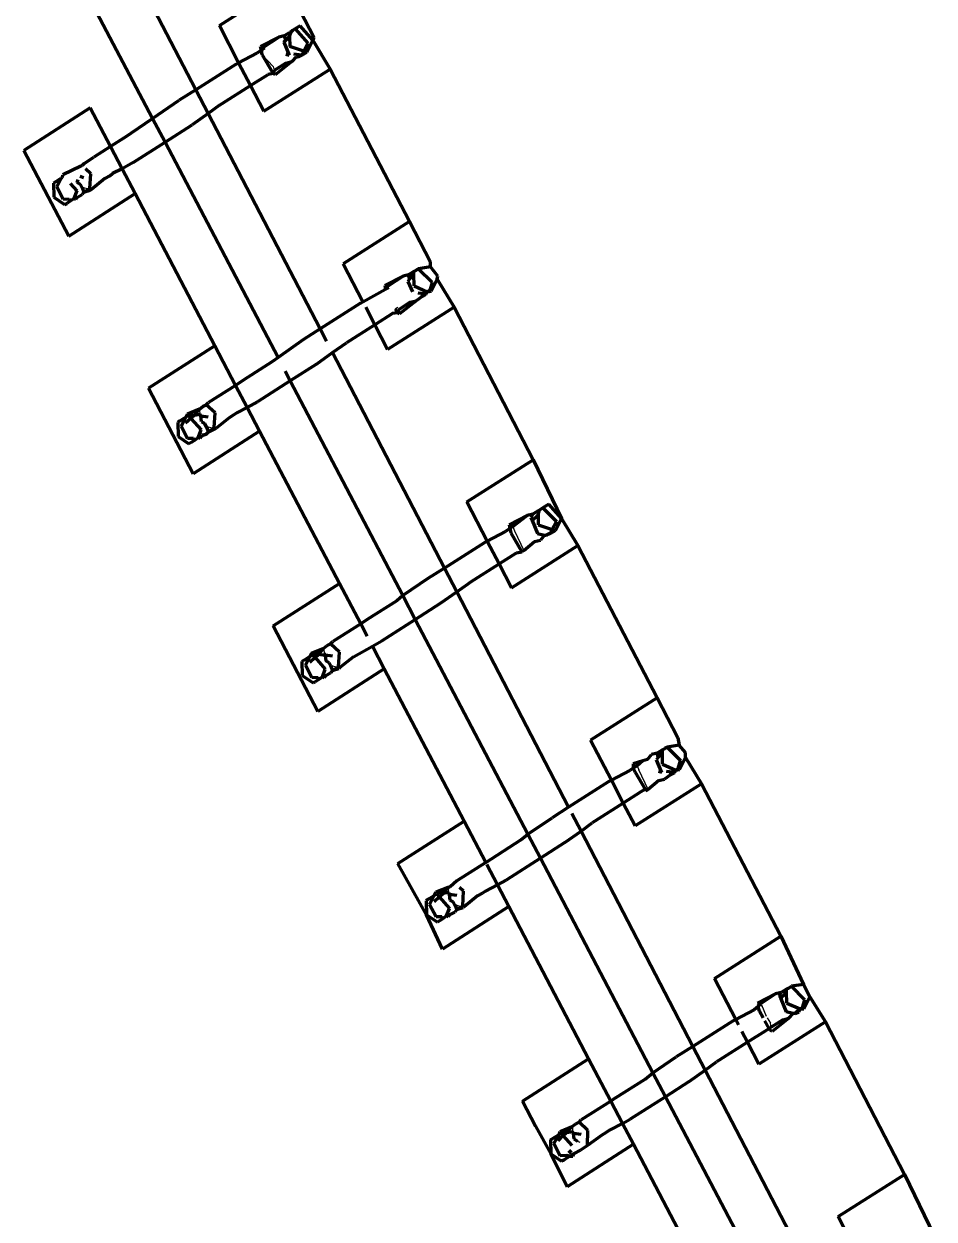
# Model space of a CAD drawing. Header units: millimetres. Extents: x 4307 to 31003, y 2809 to 20009.
# Drawn here: x 15193.76 to 15211.23, y 12544.88 to 12567.82 of the extents above; entities that cross this region are included whole.
import ezdxf

# ---------------------------------------------------------------- set-up
doc = ezdxf.new("R2010")
doc.units = ezdxf.units.MM
doc.layers.add('ProfileEdges', color=7, linetype='Continuous')

msp = doc.modelspace()

# ---------------------------------------------------------------- linework, layer by layer
for p, q in [((15198.305, 12567.384), (15198.344, 12567.359)), ((15198.339, 12567.227), (15198.55, 12567)), ((15198.568, 12566.923), (15198.529, 12566.898)), ((15198.55, 12567), (15198.568, 12566.923)), ((15194.782, 12564.8), (15194.786, 12564.773)), ((15195.011, 12564.645), (15194.88, 12564.681)), ((15195.038, 12564.629), (15195.011, 12564.645)), ((15200.728, 12562.77), (15200.689, 12562.795)), ((15200.728, 12562.77), (15200.748, 12562.736)), ((15200.891, 12562.348), (15200.94, 12562.385)), ((15197.132, 12560.426), (15197.136, 12560.4)), ((15197.136, 12560.4), (15197.14, 12560.33)), ((15197.395, 12560.055), (15197.264, 12560.092)), ((15197.422, 12560.04), (15197.395, 12560.055)), ((15203.073, 12558.205), (15203.149, 12558.171)), ((15203.149, 12558.171), (15203.178, 12558.091)), ((15203.178, 12558.091), (15203.357, 12557.714)), ((15199.517, 12555.837), (15199.521, 12555.811)), ((15199.521, 12555.811), (15199.525, 12555.74)), ((15199.779, 12555.466), (15199.648, 12555.503)), ((15199.807, 12555.45), (15199.779, 12555.466)), ((15205.457, 12553.616), (15205.533, 12553.582)), ((15205.533, 12553.582), (15205.562, 12553.501)), ((15205.741, 12553.124), (15205.562, 12553.501)), ((15201.901, 12551.247), (15201.905, 12551.222)), ((15201.905, 12551.222), (15201.909, 12551.151)), ((15202.164, 12550.877), (15202.033, 12550.914)), ((15202.191, 12550.861), (15202.164, 12550.877)), ((15207.917, 12548.993), (15208.009, 12548.779)), ((15208.027, 12548.748), (15208.087, 12548.643)), ((15208.106, 12548.566), (15208.087, 12548.643)), ((15204.285, 12546.658), (15204.289, 12546.633)), ((15204.289, 12546.633), (15204.293, 12546.562)), ((15204.438, 12546.351), (15204.394, 12546.369))]:
    msp.add_line(p, q)
at = {"layer": 'ProfileEdges', "lineweight": 211}
for p, q in [((15194.916, 12570.687), (15197.064, 12566.554)), ((15196.233, 12566.004), (15194.072, 12570.125)), ((15197.514, 12567.786), (15198.789, 12568.597)), ((15198.789, 12568.597), (15199.334, 12567.548)), ((15197.884, 12567.073), (15197.514, 12567.786)), ((15198.76, 12567.591), (15198.862, 12567.653)), ((15198.89, 12567.666), (15198.862, 12567.653)), ((15198.862, 12567.653), (15198.863, 12567.578)), ((15198.863, 12567.578), (15198.89, 12567.666)), ((15198.916, 12567.691), (15198.89, 12567.666)), ((15198.968, 12567.723), (15198.916, 12567.691)), ((15199.066, 12567.783), (15198.968, 12567.723)), ((15198.968, 12567.723), (15199.212, 12567.45)), ((15199.308, 12567.508), (15199.066, 12567.783)), ((15198.305, 12567.384), (15198.658, 12567.565)), ((15198.32, 12567.316), (15198.305, 12567.384)), ((15198.344, 12567.359), (15198.658, 12567.565)), ((15198.76, 12567.591), (15198.658, 12567.565)), ((15198.751, 12567.466), (15198.783, 12567.498)), ((15198.751, 12567.466), (15198.852, 12567.218)), ((15198.76, 12567.591), (15198.783, 12567.498)), ((15198.783, 12567.498), (15198.863, 12567.578)), ((15198.863, 12567.578), (15198.866, 12567.383)), ((15199.135, 12567.296), (15198.866, 12567.383)), ((15199.135, 12567.296), (15199.212, 12567.45)), ((15199.194, 12567.277), (15199.308, 12567.508)), ((15199.334, 12567.548), (15199.308, 12567.508)), ((15199.308, 12567.508), (15199.643, 12566.952)), ((15197.884, 12567.073), (15198.236, 12567.258)), ((15198.32, 12567.316), (15198.236, 12567.258)), ((15198.344, 12567.359), (15198.32, 12567.316)), ((15198.38, 12567.35), (15198.32, 12567.316)), ((15198.339, 12567.227), (15198.32, 12567.316)), ((15198.339, 12567.227), (15198.529, 12566.898)), ((15198.791, 12567.24), (15198.852, 12567.218)), ((15198.987, 12567.184), (15198.905, 12567.093)), ((15199.095, 12567.216), (15198.943, 12567.238)), ((15198.987, 12567.184), (15199.02, 12567.177)), ((15199.02, 12567.177), (15199.095, 12567.216)), ((15199.095, 12567.216), (15199.135, 12567.296)), ((15199.095, 12567.216), (15199.194, 12567.277)), ((15199.194, 12567.277), (15199.135, 12567.296)), ((15197.837, 12567.046), (15197.064, 12566.554)), ((15197.837, 12567.046), (15197.884, 12567.073)), ((15198.113, 12566.633), (15197.884, 12567.073)), ((15198.368, 12566.142), (15199.643, 12566.952)), ((15198.568, 12566.923), (15198.548, 12566.865)), ((15198.792, 12567.065), (15198.568, 12566.923)), ((15198.905, 12567.093), (15198.587, 12566.843)), ((15198.792, 12567.065), (15198.905, 12567.093)), ((15199.643, 12566.952), (15201.164, 12564.025)), ((15198.113, 12566.633), (15198.45, 12566.848)), ((15198.548, 12566.865), (15198.45, 12566.848)), ((15198.529, 12566.898), (15198.548, 12566.865)), ((15198.587, 12566.843), (15198.548, 12566.865)), ((15197.064, 12566.554), (15196.746, 12566.351)), ((15197.064, 12566.554), (15197.301, 12566.098)), ((15197.568, 12566.288), (15198.113, 12566.633)), ((15198.368, 12566.142), (15198.113, 12566.633)), ((15196.233, 12566.004), (15196.746, 12566.351)), ((15197.517, 12566.255), (15197.301, 12566.098)), ((15197.517, 12566.255), (15197.568, 12566.288)), ((15195.036, 12566.204), (15193.764, 12565.388)), ((15195.423, 12565.464), (15195.036, 12566.204)), ((15195.686, 12565.633), (15196.233, 12566.004)), ((15196.473, 12565.547), (15196.233, 12566.004)), ((15197.301, 12566.098), (15196.992, 12565.878)), ((15197.301, 12566.098), (15199.448, 12561.965)), ((15196.473, 12565.547), (15196.992, 12565.878)), ((15195.686, 12565.633), (15195.423, 12565.464)), ((15195.863, 12565.157), (15196.473, 12565.547)), ((15198.64, 12561.414), (15196.473, 12565.547)), ((15194.624, 12563.747), (15193.764, 12565.388)), ((15195.423, 12565.464), (15195.104, 12565.26)), ((15195.423, 12565.464), (15195.648, 12565.036)), ((15194.857, 12565.085), (15194.514, 12564.921)), ((15194.88, 12565.099), (15194.857, 12565.085)), ((15194.921, 12565.142), (15194.88, 12565.099)), ((15194.921, 12565.142), (15195.104, 12565.26)), ((15195.863, 12565.157), (15195.648, 12565.036)), ((15194.371, 12564.789), (15194.48, 12564.855)), ((15194.396, 12564.688), (15194.48, 12564.855)), ((15194.48, 12564.855), (15194.504, 12564.87)), ((15194.504, 12564.87), (15194.514, 12564.921)), ((15194.917, 12564.865), (15194.845, 12564.889)), ((15195.05, 12564.943), (15194.948, 12565.037)), ((15195.031, 12564.66), (15195.05, 12564.943)), ((15195.317, 12564.851), (15195.061, 12564.643)), ((15195.41, 12564.902), (15195.317, 12564.851)), ((15195.41, 12564.902), (15195.466, 12564.944)), ((15195.648, 12565.036), (15195.466, 12564.944)), ((15195.648, 12565.036), (15195.896, 12564.563)), ((15194.371, 12564.789), (15194.331, 12564.759)), ((15194.331, 12564.759), (15194.337, 12564.49)), ((15194.396, 12564.688), (15194.519, 12564.452)), ((15194.652, 12564.757), (15194.779, 12564.614)), ((15194.786, 12564.773), (15194.803, 12564.829)), ((15194.851, 12564.736), (15194.786, 12564.773)), ((15194.88, 12564.681), (15194.851, 12564.736)), ((15194.88, 12564.681), (15194.917, 12564.59)), ((15194.917, 12564.59), (15195.031, 12564.66)), ((15194.917, 12564.59), (15195.038, 12564.629)), ((15195.038, 12564.629), (15195.031, 12564.66)), ((15195.061, 12564.643), (15195.038, 12564.629)), ((15194.337, 12564.49), (15194.545, 12564.35)), ((15194.633, 12564.45), (15194.519, 12564.452)), ((15194.659, 12564.421), (15194.588, 12564.374)), ((15194.624, 12563.747), (15195.896, 12564.563)), ((15194.659, 12564.421), (15194.633, 12564.45)), ((15194.659, 12564.421), (15194.722, 12564.468)), ((15194.779, 12564.614), (15194.722, 12564.468)), ((15194.781, 12564.488), (15194.722, 12564.468)), ((15194.722, 12564.468), (15194.76, 12564.448)), ((15194.781, 12564.488), (15194.76, 12564.448)), ((15194.781, 12564.488), (15194.881, 12564.542)), ((15194.917, 12564.59), (15194.881, 12564.542)), ((15197.427, 12561.643), (15195.896, 12564.563)), ((15194.545, 12564.35), (15194.588, 12564.374)), ((15201.164, 12564.025), (15199.889, 12563.215)), ((15201.164, 12564.025), (15201.568, 12563.247)), ((15201.569, 12563.154), (15201.568, 12563.247)), ((15200.269, 12562.484), (15199.889, 12563.215)), ((15201.246, 12563.064), (15201.144, 12563.002)), ((15201.274, 12563.077), (15201.246, 12563.064)), ((15201.247, 12563.01), (15201.246, 12563.064)), ((15201.274, 12563.077), (15201.338, 12563.119)), ((15201.338, 12563.119), (15201.3, 12563.101)), ((15201.569, 12563.154), (15201.338, 12563.119)), ((15201.338, 12563.119), (15201.596, 12562.86)), ((15201.709, 12562.976), (15201.569, 12563.154)), ((15201.042, 12562.976), (15200.689, 12562.795)), ((15200.689, 12562.795), (15200.704, 12562.727)), ((15201.042, 12562.976), (15200.728, 12562.77)), ((15201.144, 12563.002), (15201.042, 12562.976)), ((15201.163, 12562.924), (15201.135, 12562.877)), ((15201.224, 12562.678), (15201.135, 12562.877)), ((15201.163, 12562.924), (15201.144, 12563.002)), ((15201.247, 12563.01), (15201.163, 12562.924)), ((15201.251, 12562.794), (15201.247, 12563.01)), ((15201.251, 12562.794), (15201.503, 12562.676)), ((15201.596, 12562.86), (15201.551, 12562.711)), ((15201.692, 12562.919), (15201.578, 12562.688)), ((15201.692, 12562.919), (15201.709, 12562.976)), ((15201.692, 12562.919), (15202.018, 12562.381)), ((15200.269, 12562.484), (15200.704, 12562.727)), ((15200.728, 12562.77), (15200.704, 12562.727)), ((15200.704, 12562.727), (15200.764, 12562.76)), ((15201.404, 12562.587), (15201.289, 12562.503)), ((15201.449, 12562.636), (15201.327, 12562.649)), ((15201.404, 12562.587), (15201.371, 12562.595)), ((15201.479, 12562.627), (15201.404, 12562.587)), ((15201.503, 12562.676), (15201.449, 12562.636)), ((15201.479, 12562.627), (15201.449, 12562.636)), ((15201.503, 12562.676), (15201.479, 12562.627)), ((15201.551, 12562.711), (15201.503, 12562.676)), ((15201.503, 12562.676), (15201.578, 12562.688)), ((15200.221, 12562.457), (15199.448, 12561.965)), ((15200.221, 12562.457), (15200.269, 12562.484)), ((15200.323, 12562.379), (15200.497, 12562.045)), ((15202.018, 12562.381), (15200.743, 12561.571)), ((15200.891, 12562.348), (15200.933, 12562.276)), ((15200.953, 12562.334), (15200.933, 12562.276)), ((15201.177, 12562.476), (15200.953, 12562.334)), ((15201.289, 12562.503), (15200.972, 12562.253)), ((15201.177, 12562.476), (15201.289, 12562.503)), ((15202.018, 12562.381), (15203.539, 12559.454)), ((15200.835, 12562.259), (15200.497, 12562.045)), ((15200.933, 12562.276), (15200.835, 12562.259)), ((15200.933, 12562.276), (15200.972, 12562.253)), ((15199.448, 12561.965), (15199.13, 12561.762)), ((15199.448, 12561.965), (15199.571, 12561.729)), ((15200.497, 12562.045), (15199.953, 12561.699)), ((15200.743, 12561.571), (15200.497, 12562.045)), ((15197.427, 12561.643), (15196.155, 12560.827)), ((15197.826, 12560.882), (15197.427, 12561.643)), ((15199.13, 12561.762), (15198.64, 12561.414)), ((15199.685, 12561.509), (15199.953, 12561.699)), ((15198.64, 12561.414), (15198.533, 12561.339)), ((15199.376, 12561.289), (15199.685, 12561.509)), ((15199.685, 12561.509), (15201.832, 12557.375)), ((15198.533, 12561.339), (15197.964, 12560.975)), ((15199.376, 12561.289), (15198.874, 12560.968)), ((15197.964, 12560.975), (15197.826, 12560.882)), ((15198.874, 12560.968), (15198.247, 12560.568)), ((15198.874, 12560.968), (15198.776, 12561.154)), ((15201.034, 12556.847), (15198.874, 12560.968)), ((15197.015, 12559.186), (15196.155, 12560.827)), ((15197.826, 12560.882), (15197.305, 12560.553)), ((15198.049, 12560.457), (15197.826, 12560.882)), ((15197.201, 12560.481), (15197.264, 12560.51)), ((15197.264, 12560.51), (15197.305, 12560.553)), ((15197.434, 12560.354), (15197.264, 12560.51)), ((15198.049, 12560.457), (15198.247, 12560.568)), ((15196.755, 12560.2), (15196.871, 12560.27)), ((15196.78, 12560.099), (15196.871, 12560.27)), ((15196.871, 12560.27), (15196.903, 12560.33)), ((15196.919, 12560.301), (15196.871, 12560.27)), ((15197.132, 12560.426), (15196.903, 12560.33)), ((15196.903, 12560.33), (15197.038, 12560.311)), ((15196.919, 12560.301), (15196.967, 12560.247)), ((15197.038, 12560.311), (15196.967, 12560.247)), ((15197.038, 12560.311), (15197.132, 12560.426)), ((15197.038, 12560.311), (15197.14, 12560.33)), ((15197.132, 12560.426), (15197.201, 12560.481)), ((15197.14, 12560.33), (15197.158, 12560.295)), ((15197.158, 12560.295), (15197.301, 12560.276)), ((15197.17, 12560.184), (15197.158, 12560.295)), ((15197.415, 12560.071), (15197.434, 12560.354)), ((15197.794, 12560.313), (15197.701, 12560.261)), ((15197.85, 12560.355), (15197.794, 12560.313)), ((15197.85, 12560.355), (15198.049, 12560.457)), ((15198.049, 12560.457), (15198.287, 12560.002)), ((15196.755, 12560.2), (15196.716, 12560.169)), ((15196.716, 12560.169), (15196.721, 12559.901)), ((15196.78, 12560.099), (15196.903, 12559.863)), ((15196.967, 12560.247), (15196.865, 12560.155)), ((15196.967, 12560.247), (15197.163, 12560.025)), ((15197.236, 12560.147), (15197.17, 12560.184)), ((15197.264, 12560.092), (15197.236, 12560.147)), ((15197.264, 12560.092), (15197.302, 12560.001)), ((15197.293, 12559.975), (15197.395, 12560.055)), ((15197.293, 12559.975), (15197.422, 12560.04)), ((15197.395, 12560.055), (15197.415, 12560.071)), ((15197.422, 12560.04), (15197.415, 12560.071)), ((15197.445, 12560.054), (15197.422, 12560.04)), ((15197.701, 12560.261), (15197.445, 12560.054)), ((15196.721, 12559.901), (15196.929, 12559.761)), ((15197.018, 12559.861), (15196.903, 12559.863)), ((15197.043, 12559.832), (15196.972, 12559.784)), ((15198.287, 12560.002), (15197.015, 12559.186)), ((15197.043, 12559.832), (15197.018, 12559.861)), ((15197.043, 12559.832), (15197.107, 12559.879)), ((15197.107, 12559.879), (15197.163, 12560.025)), ((15197.165, 12559.898), (15197.107, 12559.879)), ((15197.145, 12559.859), (15197.107, 12559.879)), ((15197.165, 12559.898), (15197.145, 12559.859)), ((15197.165, 12559.898), (15197.224, 12559.931)), ((15197.178, 12559.923), (15197.165, 12559.898)), ((15197.224, 12559.931), (15197.178, 12559.923)), ((15197.224, 12559.931), (15197.265, 12559.953)), ((15197.302, 12560.001), (15197.265, 12559.953)), ((15197.265, 12559.953), (15197.293, 12559.975)), ((15199.818, 12557.082), (15198.287, 12560.002)), ((15196.972, 12559.784), (15196.929, 12559.761)), ((15202.264, 12558.644), (15203.539, 12559.454)), ((15203.539, 12559.454), (15204.077, 12558.329)), ((15202.653, 12557.895), (15202.264, 12558.644)), ((15203.63, 12558.475), (15203.528, 12558.413)), ((15203.659, 12558.488), (15203.63, 12558.475)), ((15203.63, 12558.475), (15203.632, 12558.4)), ((15203.632, 12558.4), (15203.659, 12558.488)), ((15203.722, 12558.53), (15203.659, 12558.488)), ((15203.835, 12558.604), (15203.722, 12558.53)), ((15203.722, 12558.53), (15203.981, 12558.271)), ((15204.077, 12558.329), (15203.835, 12558.604)), ((15203.42, 12558.385), (15203.073, 12558.205)), ((15203.073, 12558.205), (15203.088, 12558.138)), ((15203.149, 12558.171), (15203.42, 12558.385)), ((15203.528, 12558.413), (15203.42, 12558.385)), ((15203.528, 12558.413), (15203.489, 12558.345)), ((15203.489, 12558.345), (15203.52, 12558.287)), ((15203.52, 12558.287), (15203.632, 12558.4)), ((15203.52, 12558.287), (15203.621, 12558.04)), ((15203.632, 12558.4), (15203.635, 12558.204)), ((15203.635, 12558.204), (15203.903, 12558.118)), ((15203.903, 12558.118), (15203.981, 12558.271)), ((15203.963, 12558.098), (15204.077, 12558.329)), ((15204.077, 12558.329), (15204.393, 12557.81)), ((15203.005, 12558.08), (15202.653, 12557.895)), ((15203.088, 12558.138), (15203.005, 12558.08)), ((15203.149, 12558.171), (15203.088, 12558.138)), ((15203.088, 12558.138), (15203.108, 12558.049)), ((15203.108, 12558.049), (15203.317, 12557.687)), ((15203.621, 12558.04), (15203.755, 12558.005)), ((15203.755, 12558.005), (15203.674, 12557.914)), ((15203.755, 12558.005), (15203.794, 12558.009)), ((15203.863, 12558.038), (15203.794, 12558.009)), ((15203.794, 12558.009), (15203.828, 12558.038)), ((15203.828, 12558.038), (15203.863, 12558.038)), ((15203.863, 12558.038), (15203.903, 12558.118)), ((15203.863, 12558.038), (15203.963, 12558.098)), ((15203.903, 12558.118), (15203.963, 12558.098)), ((15202.606, 12557.868), (15201.832, 12557.375)), ((15202.653, 12557.895), (15202.606, 12557.868)), ((15202.653, 12557.895), (15202.881, 12557.455)), ((15203.118, 12556.999), (15204.393, 12557.81)), ((15203.357, 12557.714), (15203.561, 12557.887)), ((15203.561, 12557.887), (15203.674, 12557.914)), ((15205.914, 12554.883), (15204.393, 12557.81)), ((15202.881, 12557.455), (15203.219, 12557.67)), ((15203.219, 12557.67), (15203.317, 12557.687)), ((15203.357, 12557.714), (15203.317, 12557.687)), ((15201.832, 12557.375), (15201.514, 12557.173)), ((15201.832, 12557.375), (15202.069, 12556.919)), ((15202.337, 12557.11), (15202.881, 12557.455)), ((15203.118, 12556.999), (15202.881, 12557.455)), ((15198.546, 12556.266), (15199.818, 12557.082)), ((15200.226, 12556.304), (15199.818, 12557.082)), ((15201.514, 12557.173), (15201.034, 12556.847)), ((15202.069, 12556.919), (15202.286, 12557.076)), ((15202.286, 12557.076), (15202.337, 12557.11)), ((15201.034, 12556.847), (15200.918, 12556.75)), ((15201.274, 12556.389), (15201.034, 12556.847)), ((15201.761, 12556.7), (15202.069, 12556.919)), ((15202.069, 12556.919), (15204.217, 12552.786)), ((15200.918, 12556.75), (15200.348, 12556.386)), ((15201.274, 12556.389), (15201.761, 12556.7)), ((15200.348, 12556.386), (15200.226, 12556.304)), ((15200.631, 12555.979), (15201.274, 12556.389)), ((15203.435, 12552.269), (15201.274, 12556.389)), ((15199.407, 12554.625), (15198.546, 12556.266)), ((15200.226, 12556.304), (15199.689, 12555.964)), ((15200.349, 12556.069), (15200.226, 12556.304)), ((15199.649, 12555.921), (15199.586, 12555.892)), ((15199.649, 12555.921), (15199.689, 12555.964)), ((15199.818, 12555.764), (15199.649, 12555.921)), ((15200.45, 12555.877), (15200.631, 12555.979)), ((15199.14, 12555.61), (15199.249, 12555.676)), ((15199.165, 12555.51), (15199.249, 12555.676)), ((15199.249, 12555.676), (15199.283, 12555.743)), ((15199.249, 12555.676), (15199.303, 12555.711)), ((15199.283, 12555.743), (15199.517, 12555.837)), ((15199.283, 12555.743), (15199.424, 12555.723)), ((15199.303, 12555.711), (15199.351, 12555.658)), ((15199.351, 12555.658), (15199.424, 12555.723)), ((15199.424, 12555.723), (15199.517, 12555.837)), ((15199.424, 12555.723), (15199.542, 12555.706)), ((15199.517, 12555.837), (15199.586, 12555.892)), ((15199.542, 12555.706), (15199.525, 12555.74)), ((15199.686, 12555.686), (15199.542, 12555.706)), ((15199.542, 12555.706), (15199.555, 12555.595)), ((15199.8, 12555.482), (15199.818, 12555.764)), ((15200.086, 12555.672), (15200.45, 12555.877)), ((15200.45, 12555.877), (15200.679, 12555.441)), ((15199.14, 12555.61), (15199.1, 12555.58)), ((15199.1, 12555.58), (15199.106, 12555.312)), ((15199.165, 12555.51), (15199.288, 12555.274)), ((15199.351, 12555.658), (15199.25, 12555.566)), ((15199.351, 12555.658), (15199.547, 12555.436)), ((15199.62, 12555.558), (15199.555, 12555.595)), ((15199.648, 12555.503), (15199.62, 12555.558)), ((15199.648, 12555.503), (15199.686, 12555.412)), ((15199.686, 12555.412), (15199.779, 12555.466)), ((15199.686, 12555.412), (15199.807, 12555.45)), ((15199.779, 12555.466), (15199.8, 12555.482)), ((15199.807, 12555.45), (15199.8, 12555.482)), ((15199.829, 12555.465), (15199.807, 12555.45)), ((15200.086, 12555.672), (15199.829, 12555.465)), ((15199.106, 12555.312), (15199.313, 12555.172)), ((15199.402, 12555.272), (15199.288, 12555.274)), ((15199.428, 12555.243), (15199.356, 12555.195)), ((15199.428, 12555.243), (15199.402, 12555.272)), ((15200.679, 12555.441), (15199.407, 12554.625)), ((15199.428, 12555.243), (15199.491, 12555.29)), ((15199.491, 12555.29), (15199.547, 12555.436)), ((15199.549, 12555.309), (15199.491, 12555.29)), ((15199.491, 12555.29), (15199.529, 12555.27)), ((15199.549, 12555.309), (15199.529, 12555.27)), ((15199.549, 12555.309), (15199.649, 12555.364)), ((15199.686, 12555.412), (15199.649, 12555.364)), ((15202.21, 12552.521), (15200.679, 12555.441)), ((15199.356, 12555.195), (15199.313, 12555.172)), ((15205.914, 12554.883), (15204.639, 12554.072)), ((15205.914, 12554.883), (15206.311, 12554.117)), ((15205.037, 12553.305), (15204.639, 12554.072)), ((15206.311, 12554.117), (15206.338, 12553.976)), ((15206.015, 12553.886), (15205.913, 12553.823)), ((15206.043, 12553.898), (15206.015, 12553.886)), ((15206.016, 12553.832), (15206.015, 12553.886)), ((15206.043, 12553.898), (15206.106, 12553.94)), ((15206.069, 12553.923), (15206.106, 12553.94)), ((15206.338, 12553.976), (15206.106, 12553.94)), ((15206.106, 12553.94), (15206.365, 12553.682)), ((15206.459, 12553.834), (15206.338, 12553.976)), ((15205.457, 12553.616), (15205.452, 12553.537)), ((15205.641, 12553.676), (15205.457, 12553.616)), ((15205.641, 12553.676), (15205.533, 12553.582)), ((15205.732, 12553.705), (15205.641, 12553.676)), ((15205.732, 12553.705), (15205.804, 12553.796)), ((15205.913, 12553.823), (15205.804, 12553.796)), ((15205.932, 12553.745), (15205.904, 12553.698)), ((15206.005, 12553.451), (15205.904, 12553.698)), ((15205.932, 12553.745), (15205.913, 12553.823)), ((15206.016, 12553.832), (15205.932, 12553.745)), ((15206.019, 12553.615), (15206.016, 12553.832)), ((15206.019, 12553.615), (15206.272, 12553.497)), ((15206.319, 12553.532), (15206.365, 12553.682)), ((15206.461, 12553.74), (15206.347, 12553.509)), ((15206.461, 12553.74), (15206.459, 12553.834)), ((15206.461, 12553.74), (15206.768, 12553.238)), ((15205.037, 12553.305), (15205.389, 12553.491)), ((15205.452, 12553.537), (15205.389, 12553.491)), ((15205.533, 12553.582), (15205.452, 12553.537)), ((15205.452, 12553.537), (15205.492, 12553.459)), ((15205.492, 12553.459), (15205.682, 12553.131)), ((15206.005, 12553.451), (15205.943, 12553.472)), ((15206.173, 12553.409), (15206.058, 12553.325)), ((15206.218, 12553.458), (15206.096, 12553.47)), ((15206.173, 12553.409), (15206.14, 12553.416)), ((15206.173, 12553.409), (15206.247, 12553.449)), ((15206.272, 12553.497), (15206.218, 12553.458)), ((15206.247, 12553.449), (15206.218, 12553.458)), ((15206.247, 12553.449), (15206.272, 12553.497)), ((15206.319, 12553.532), (15206.272, 12553.497)), ((15206.272, 12553.497), (15206.347, 12553.509)), ((15204.99, 12553.279), (15204.217, 12552.786)), ((15204.99, 12553.279), (15205.037, 12553.305)), ((15205.037, 12553.305), (15205.266, 12552.866)), ((15206.768, 12553.238), (15205.493, 12552.428)), ((15205.945, 12553.297), (15205.741, 12553.124)), ((15205.945, 12553.297), (15206.058, 12553.325)), ((15208.289, 12550.311), (15206.768, 12553.238)), ((15205.603, 12553.08), (15205.266, 12552.866)), ((15205.682, 12553.131), (15205.603, 12553.08)), ((15205.682, 12553.131), (15205.701, 12553.098)), ((15205.741, 12553.124), (15205.682, 12553.131)), ((15205.701, 12553.098), (15205.741, 12553.124)), ((15204.217, 12552.786), (15203.898, 12552.584)), ((15205.266, 12552.866), (15204.721, 12552.521)), ((15205.493, 12552.428), (15205.266, 12552.866)), ((15200.938, 12551.705), (15202.21, 12552.521)), ((15202.625, 12551.728), (15202.21, 12552.521)), ((15203.435, 12552.269), (15203.898, 12552.584)), ((15204.28, 12552.665), (15204.454, 12552.33)), ((15204.454, 12552.33), (15204.67, 12552.487)), ((15204.721, 12552.521), (15204.67, 12552.487)), ((15203.302, 12552.161), (15203.435, 12552.269)), ((15203.675, 12551.81), (15203.435, 12552.269)), ((15204.145, 12552.111), (15204.454, 12552.33)), ((15204.454, 12552.33), (15206.601, 12548.197)), ((15202.625, 12551.728), (15203.302, 12552.161)), ((15204.145, 12552.111), (15203.675, 12551.81)), ((15203.675, 12551.81), (15203.016, 12551.389)), ((15205.835, 12547.691), (15203.675, 12551.81)), ((15201.49, 12550.722), (15200.938, 12551.705)), ((15202.625, 12551.728), (15202.072, 12551.373)), ((15202.851, 12551.297), (15202.646, 12551.689)), ((15202.072, 12551.373), (15201.944, 12551.257)), ((15202.851, 12551.297), (15203.016, 12551.389)), ((15201.667, 12551.154), (15201.633, 12551.087)), ((15201.633, 12551.087), (15201.687, 12551.122)), ((15201.901, 12551.247), (15201.667, 12551.154)), ((15201.667, 12551.154), (15201.905, 12551.222)), ((15201.808, 12551.134), (15201.667, 12551.154)), ((15201.687, 12551.122), (15201.735, 12551.068)), ((15201.735, 12551.068), (15201.808, 12551.134)), ((15201.808, 12551.134), (15201.901, 12551.247)), ((15201.909, 12551.151), (15201.808, 12551.134)), ((15201.944, 12551.257), (15201.901, 12551.247)), ((15201.905, 12551.222), (15201.914, 12551.272)), ((15201.909, 12551.151), (15201.927, 12551.117)), ((15201.927, 12551.117), (15202.07, 12551.097)), ((15201.927, 12551.117), (15201.939, 12551.006)), ((15202.202, 12551.175), (15202.123, 12551.248)), ((15202.184, 12550.893), (15202.202, 12551.175)), ((15202.563, 12551.135), (15202.47, 12551.083)), ((15202.619, 12551.177), (15202.563, 12551.135)), ((15202.619, 12551.177), (15202.851, 12551.297)), ((15202.851, 12551.297), (15203.07, 12550.88)), ((15201.524, 12551.021), (15201.484, 12550.991)), ((15201.484, 12550.991), (15201.49, 12550.722)), ((15201.524, 12551.021), (15201.633, 12551.087)), ((15201.633, 12551.087), (15201.549, 12550.92)), ((15201.672, 12550.685), (15201.549, 12550.92)), ((15201.634, 12550.977), (15201.735, 12551.068)), ((15201.735, 12551.068), (15201.931, 12550.846)), ((15203.07, 12550.88), (15201.798, 12550.064)), ((15202.004, 12550.968), (15201.939, 12551.006)), ((15202.033, 12550.914), (15202.004, 12550.968)), ((15202.033, 12550.914), (15202.07, 12550.823)), ((15202.164, 12550.877), (15202.07, 12550.823)), ((15202.07, 12550.823), (15202.191, 12550.861)), ((15202.184, 12550.893), (15202.164, 12550.877)), ((15202.191, 12550.861), (15202.184, 12550.893)), ((15202.214, 12550.875), (15202.191, 12550.861)), ((15202.47, 12551.083), (15202.214, 12550.875)), ((15204.601, 12547.96), (15203.07, 12550.88)), ((15201.49, 12550.722), (15201.698, 12550.583)), ((15201.798, 12550.064), (15201.49, 12550.722)), ((15201.786, 12550.683), (15201.672, 12550.685)), ((15201.812, 12550.654), (15201.74, 12550.606)), ((15201.812, 12550.654), (15201.786, 12550.683)), ((15201.875, 12550.701), (15201.812, 12550.654)), ((15201.875, 12550.701), (15201.931, 12550.846)), ((15201.933, 12550.72), (15201.875, 12550.701)), ((15201.913, 12550.681), (15201.875, 12550.701)), ((15201.933, 12550.72), (15201.913, 12550.681)), ((15201.933, 12550.72), (15202.033, 12550.775)), ((15202.07, 12550.823), (15202.033, 12550.775)), ((15201.74, 12550.606), (15201.698, 12550.583)), ((15207.014, 12549.501), (15208.289, 12550.311)), ((15208.289, 12550.311), (15208.722, 12549.386)), ((15207.422, 12548.716), (15207.014, 12549.501)), ((15208.399, 12549.297), (15208.297, 12549.234)), ((15208.427, 12549.309), (15208.399, 12549.297)), ((15208.4, 12549.243), (15208.399, 12549.297)), ((15208.427, 12549.309), (15208.491, 12549.351)), ((15208.722, 12549.386), (15208.491, 12549.351)), ((15208.749, 12549.093), (15208.491, 12549.351)), ((15208.845, 12549.151), (15208.722, 12549.386)), ((15208.189, 12549.207), (15207.842, 12549.027)), ((15207.842, 12549.027), (15207.881, 12549.002)), ((15208.189, 12549.207), (15207.881, 12549.002)), ((15208.297, 12549.234), (15208.189, 12549.207)), ((15208.258, 12549.167), (15208.297, 12549.234)), ((15208.258, 12549.167), (15208.288, 12549.109)), ((15208.316, 12549.156), (15208.288, 12549.109)), ((15208.288, 12549.109), (15208.39, 12548.862)), ((15208.4, 12549.243), (15208.316, 12549.156)), ((15208.404, 12549.026), (15208.4, 12549.243)), ((15208.404, 12549.026), (15208.659, 12548.915)), ((15208.704, 12548.943), (15208.749, 12549.093)), ((15208.845, 12549.151), (15208.731, 12548.92)), ((15208.845, 12549.151), (15209.143, 12548.667)), ((15207.422, 12548.716), (15207.774, 12548.901)), ((15207.856, 12548.962), (15207.774, 12548.901)), ((15207.856, 12548.962), (15207.881, 12549.002)), ((15207.876, 12548.87), (15207.856, 12548.962)), ((15207.951, 12548.742), (15207.876, 12548.87)), ((15207.881, 12549.002), (15207.917, 12548.993)), ((15208.524, 12548.827), (15208.39, 12548.862)), ((15208.442, 12548.736), (15208.524, 12548.827)), ((15208.562, 12548.83), (15208.524, 12548.827)), ((15208.602, 12548.868), (15208.562, 12548.83)), ((15208.562, 12548.83), (15208.575, 12548.86)), ((15208.562, 12548.83), (15208.632, 12548.859)), ((15208.575, 12548.86), (15208.602, 12548.868)), ((15208.659, 12548.915), (15208.602, 12548.868)), ((15208.632, 12548.859), (15208.659, 12548.915)), ((15208.704, 12548.943), (15208.659, 12548.915)), ((15208.659, 12548.915), (15208.731, 12548.92)), ((15207.374, 12548.69), (15206.601, 12548.197)), ((15207.374, 12548.69), (15207.422, 12548.716)), ((15207.476, 12548.611), (15207.422, 12548.716)), ((15209.143, 12548.667), (15207.868, 12547.857)), ((15208.067, 12548.541), (15207.981, 12548.69)), ((15208.33, 12548.708), (15208.106, 12548.566)), ((15208.442, 12548.736), (15208.125, 12548.486)), ((15208.33, 12548.708), (15208.442, 12548.736)), ((15210.664, 12545.74), (15209.143, 12548.667)), ((15207.543, 12548.483), (15207.65, 12548.277)), ((15207.987, 12548.491), (15207.65, 12548.277)), ((15208.067, 12548.541), (15207.987, 12548.491)), ((15208.106, 12548.566), (15208.067, 12548.541)), ((15208.086, 12548.509), (15208.067, 12548.541)), ((15208.125, 12548.486), (15208.086, 12548.509)), ((15206.601, 12548.197), (15206.283, 12547.994)), ((15206.601, 12548.197), (15206.838, 12547.741)), ((15207.65, 12548.277), (15207.105, 12547.931)), ((15207.868, 12547.857), (15207.65, 12548.277)), ((15203.329, 12547.144), (15204.601, 12547.96)), ((15205.028, 12547.147), (15204.601, 12547.96)), ((15205.835, 12547.691), (15206.283, 12547.994)), ((15206.838, 12547.741), (15207.055, 12547.898)), ((15207.105, 12547.931), (15207.055, 12547.898)), ((15205.686, 12547.571), (15205.835, 12547.691)), ((15206.076, 12547.232), (15205.835, 12547.691)), ((15206.529, 12547.521), (15206.838, 12547.741)), ((15206.838, 12547.741), (15208.985, 12543.608)), ((15205.116, 12547.207), (15205.686, 12547.571)), ((15206.529, 12547.521), (15206.076, 12547.232)), ((15205.116, 12547.207), (15205.028, 12547.147)), ((15206.076, 12547.232), (15205.4, 12546.8)), ((15208.235, 12543.112), (15206.076, 12547.232)), ((15203.58, 12546.666), (15203.329, 12547.144)), ((15205.028, 12547.147), (15204.458, 12546.785)), ((15205.253, 12546.717), (15205.028, 12547.147)), ((15204.354, 12546.714), (15204.418, 12546.742)), ((15204.418, 12546.742), (15204.458, 12546.785)), ((15204.587, 12546.586), (15204.418, 12546.742)), ((15205.253, 12546.717), (15205.4, 12546.8)), ((15203.58, 12546.666), (15203.874, 12546.133)), ((15203.869, 12546.402), (15204.033, 12546.508)), ((15203.933, 12546.331), (15204.033, 12546.508)), ((15204.033, 12546.508), (15204.056, 12546.562)), ((15204.072, 12546.533), (15204.033, 12546.508)), ((15204.056, 12546.562), (15204.285, 12546.658)), ((15204.056, 12546.562), (15204.175, 12546.546)), ((15204.114, 12546.485), (15204.072, 12546.533)), ((15204.114, 12546.485), (15204.175, 12546.546)), ((15204.175, 12546.546), (15204.285, 12546.658)), ((15204.175, 12546.546), (15204.293, 12546.562)), ((15204.285, 12546.658), (15204.354, 12546.714)), ((15204.311, 12546.527), (15204.293, 12546.562)), ((15204.454, 12546.508), (15204.311, 12546.527)), ((15204.323, 12546.417), (15204.311, 12546.527)), ((15204.576, 12546.295), (15204.587, 12546.586)), ((15204.92, 12546.531), (15204.854, 12546.494)), ((15205.003, 12546.588), (15204.92, 12546.531)), ((15205.003, 12546.588), (15205.253, 12546.717)), ((15205.461, 12546.319), (15205.253, 12546.717)), ((15203.869, 12546.402), (15203.874, 12546.133)), ((15203.933, 12546.331), (15204.056, 12546.095)), ((15204.018, 12546.387), (15204.114, 12546.485)), ((15204.282, 12546.296), (15204.114, 12546.485)), ((15205.461, 12546.319), (15204.189, 12545.503)), ((15204.394, 12546.369), (15204.323, 12546.417)), ((15204.576, 12546.295), (15204.446, 12546.208)), ((15204.854, 12546.494), (15204.576, 12546.295)), ((15206.992, 12543.399), (15205.461, 12546.319)), ((15203.874, 12546.133), (15204.082, 12545.994)), ((15203.874, 12546.133), (15204.189, 12545.503)), ((15204.181, 12546.105), (15204.056, 12546.095)), ((15204.196, 12546.064), (15204.125, 12546.017)), ((15204.196, 12546.064), (15204.181, 12546.105)), ((15204.242, 12546.092), (15204.181, 12546.105)), ((15204.196, 12546.064), (15204.242, 12546.092)), ((15204.223, 12546.153), (15204.271, 12546.207)), ((15204.242, 12546.092), (15204.298, 12546.091)), ((15204.325, 12546.145), (15204.26, 12546.111)), ((15204.325, 12546.145), (15204.298, 12546.091)), ((15204.325, 12546.145), (15204.446, 12546.208)), ((15204.125, 12546.017), (15204.082, 12545.994)), ((15209.389, 12544.93), (15210.664, 12545.74)), ((15210.664, 12545.74), (15211.229, 12544.562)), ((15209.806, 12544.127), (15209.389, 12544.93))]:
    msp.add_line(p, q, dxfattribs=at)

doc.saveas('drawing.dxf')
